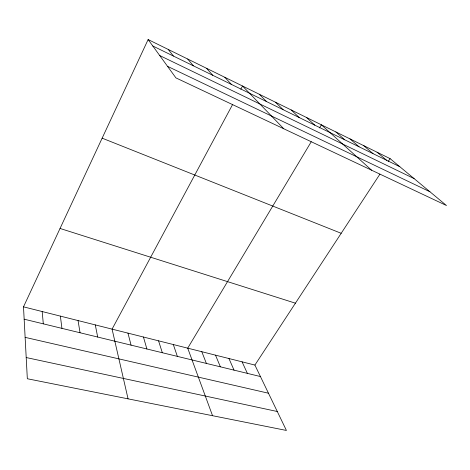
<?xml version="1.0" encoding="UTF-8"?>
<svg xmlns="http://www.w3.org/2000/svg" width="470" height="470" viewBox="0 0 470 470"><rect width="100%" height="100%" fill="white"/><g stroke="black" fill="none" stroke-linecap="round" stroke-linejoin="round"><path stroke-width="0.7" d="M23.5 306.845L254.899 365.067L286.418 430.45L27.331 378.744L23.5 306.845L148.126 39.55L390.088 158.625L446.5 205.543L175.897 77.873L148.126 39.55M232.55 104.616L112.077 329.129L128.063 398.848M240.816 89.218L242.538 86.01L283.768 128.768M311.246 141.746L187.712 348.164L212.54 415.703M319.506 127.946L321.38 124.809L371.594 170.205M254.899 365.067L379.924 174.147M388.132 161.609L390.088 158.625M26.203 357.541L277.294 411.514M25.127 337.354L268.47 393.22M24.158 319.195L260.427 376.541M60.048 228.455L295.424 303.185M102.149 138.168L341.191 233.296M167.543 66.341L429.944 191.772M159.718 55.542L414.123 178.612M152.785 45.978L399.835 166.727M377.063 152.209L386.61 160.264M363.692 145.635L373.027 153.625M349.968 138.879L359.074 146.804M335.868 131.941L344.733 139.796M306.493 117.482L314.818 125.173M291.183 109.951L299.208 117.541M275.432 102.196L283.134 109.686M259.223 94.223L266.584 101.602M224.819 77.291L231.41 84.406M206.547 68.303L212.71 75.265M187.695 59.02L193.387 65.824M168.231 49.444L173.424 56.065M242.074 361.841L247.385 373.374M228.949 358.539L234.037 370.131M215.518 355.161L220.365 366.817M201.783 351.701L206.377 363.422M173.312 344.539L177.36 356.378M158.56 340.826L162.314 352.723M143.444 337.025L146.887 348.981M127.958 333.124L131.071 345.145M95.293 324.905L97.684 337.037M78.061 320.569L80.053 332.76M60.366 316.122L61.94 328.365M42.182 311.545L43.31 323.842"/></g></svg>
